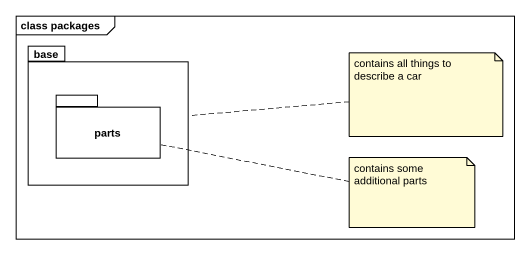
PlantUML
@startuml
mainframe class packages
package base {
  package parts {
  }
}
note right of base : contains all things to describe a car
note right of parts : contains some additional parts
@enduml
